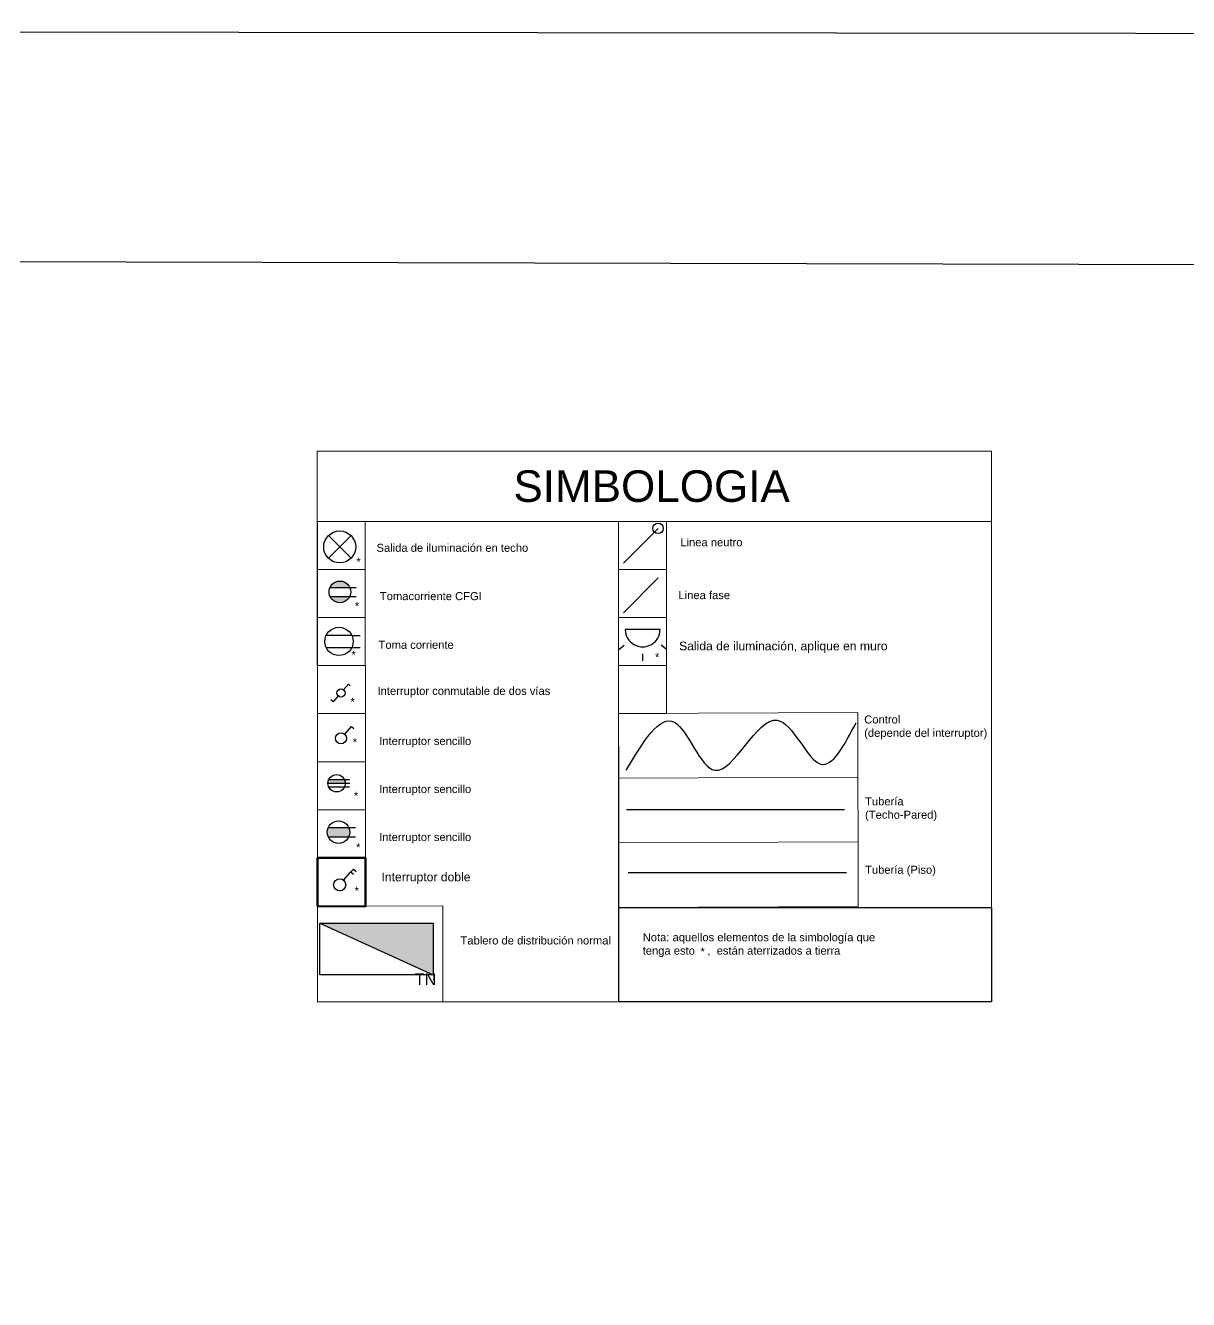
# Model space of a CAD drawing. Header units: metres. Extents: x 0 to 113, y -32 to 21.
# Drawn here: x 50.41 to 57.1, y 13.51 to 20.84 of the extents above; entities that cross this region are included whole.
import ezdxf

# ---------------------------------------------------------------- set-up
doc = ezdxf.new("R2010")
doc.units = ezdxf.units.M
doc.header["$LTSCALE"] = 0.5
doc.linetypes.add('ACAD_ISO02W100', pattern=[15, 12, -3])
for name, color, linetype in [('CONTROL', 24, 'ACAD_ISO02W100'), ('CUADRO', 7, 'Continuous'), ('CUADRO DE SIMBOLO', 7, 'Continuous'), ('ENCHUFES', 5, 'Continuous'), ('FASES', 7, 'Continuous'), ('LUMINARIA', 1, 'Continuous'), ('TABLERO', 7, 'Continuous'), ('TUBERIA-PISO', 7, 'ACAD_ISO02W100'), ('TUBERIA-TECHO-PARED', 7, 'Continuous')]:
    doc.layers.add(name, color=color, linetype=linetype)
doc.styles.get("Standard").update_dxf_attribs({"font": 'arial.ttf'})

# ---------------------------------------------------------------- blocks, each defined once
blk = doc.blocks.new('INTERRUPTOR')
at = {"layer": 'LUMINARIA'}
for p, q in [((0.0228, 0.0261), (0.0649, 0.0745)), ((0.0649, 0.0745), (0.0802, 0.0612))]:
    blk.add_line(p, q, dxfattribs=at)
blk.add_circle((0, 0), 0.0347, dxfattribs=at)
blk = doc.blocks.new('CONMUTABLE')
at = {"layer": 'LUMINARIA'}
for p, q in [((-0.067, -0.076), (-0.087, -0.059)), ((-0.023, -0.026), (-0.067, -0.076))]:
    blk.add_line(p, q, dxfattribs=at)
blk.add_lwpolyline([(0.023, 0.026), (0.065, 0.074), (0.08, 0.061)], dxfattribs=at)
blk.add_circle((0, 0), 0.0347, dxfattribs=at)
blk = doc.blocks.new('*U139')
at = {"layer": 'LUMINARIA'}
for q in [(-0.0707, 0.0707), (-0.0707, -0.0707), (0.0707, 0.0707), (0.0707, -0.0707)]:
    blk.add_line((0, 0), q, dxfattribs=at)
blk.add_circle((0, 0), 0.1, dxfattribs=at)
blk = doc.blocks.new('Tablero')
at = {"layer": 'TABLERO'}
h = blk.add_hatch(color=256, dxfattribs=at)
h.dxf.hatch_style = 1
h.paths.add_polyline_path([(-0.2621, 0.1197), (0.2621, -0.1197), (0.2621, 0.1197)])
blk.add_line((-0.2621, 0.1197), (0.2621, -0.1197), dxfattribs=at)
blk.add_lwpolyline([(0.2621, -0.1197), (-0.2621, -0.1197), (-0.2621, 0.1197), (0.2621, 0.1197)], close=True, dxfattribs=at)
blk = doc.blocks.new('Toma corriente CFGI 1 Fase')
at = {"layer": 'ENCHUFES', "lineweight": 40}
h = blk.add_hatch(color=256, dxfattribs=at)
h.dxf.hatch_style = 1
h.paths.add_polyline_path([(-0.0453, 0.0211), (0.0453, 0.0211, 0.63707)])
h.paths.add_polyline_path([(0.0453, -0.0211), (-0.0453, -0.0211, 0.63707)])
at = {"layer": 'ENCHUFES'}
for p, q in [((-0.0453, 0.0211), (0.0743, 0.0211)), ((-0.0453, -0.0211), (0.0743, -0.0211))]:
    blk.add_line(p, q, dxfattribs=at)
blk.add_circle((0, 0), 0.05, dxfattribs=at)
blk = doc.blocks.new('Tomacorriente')
at = {"layer": 'ENCHUFES'}
for p, q in [((0.0563, 0.0263), (-0.0563, 0.0263)), ((0.0563, 0.0263), (0.0923, 0.0263)), ((-0.0563, -0.0263), (0.0563, -0.0263)), ((0.0563, -0.0263), (0.0923, -0.0263))]:
    blk.add_line(p, q, dxfattribs=at)
blk.add_circle((0, 0), 0.0621, dxfattribs=at)
blk = doc.blocks.new('Tomacorriente de dos fases con neutro (208V)')
at = {"layer": 'ENCHUFES', "lineweight": 100}
h = blk.add_hatch(color=256, dxfattribs=at)
h.dxf.hatch_style = 1
h.paths.add_polyline_path([(0.0453, 0.0211), (-0.0453, 0.0211, 0.109518), (-0.05, 0), (0.05, 0, 0.109518)])
at = {"layer": 'ENCHUFES'}
for p, q in [((-0.05, 0), (0.0751, 0)), ((-0.0453, 0.0211), (0.0743, 0.0211)), ((-0.0453, -0.0211), (0.0743, -0.0211))]:
    blk.add_line(p, q, dxfattribs=at)
blk.add_circle((0, 0), 0.05, dxfattribs=at)
blk = doc.blocks.new('Tomacorriente de dos fases sin neutro (208v)')
at = {"layer": 'ENCHUFES'}
h = blk.add_hatch(color=256, dxfattribs=at)
h.dxf.hatch_style = 1
h.paths.add_polyline_path([(0.05, 0, 0.109518), (0.0453, 0.0211), (-0.0453, 0.0211, 0.109518), (-0.05, 0, 0.109518), (-0.0453, -0.0211), (0.0453, -0.0211, 0.109518)], flags=17)
h.paths.add_polyline_path([(0.0453, 0.0211), (-0.0453, 0.0211, 0.109518), (-0.05, 0, 0.109518), (-0.0453, -0.0211), (0.0453, -0.0211, 0.109518), (0.05, 0, 0.109518)], flags=17)
h = blk.add_hatch(color=256, dxfattribs=at)
h.dxf.hatch_style = 1
h.paths.add_polyline_path([(0.05, 0, 0.109518), (0.0453, 0.0211), (-0.0453, 0.0211, 0.109518), (-0.05, 0, 0.109518), (-0.0453, -0.0211), (0.0453, -0.0211, 0.109518)])
for p, q in [((-0.0453, 0.0211), (0.0743, 0.0211)), ((-0.0453, -0.0211), (0.0743, -0.0211))]:
    blk.add_line(p, q, dxfattribs=at)
blk.add_circle((0, 0), 0.05, dxfattribs=at)
blk = doc.blocks.new('FASE NEUTRO')
at = {"layer": 'FASES', "ltscale": 0.5}
h = blk.add_hatch(dxfattribs=at)
h.set_pattern_fill('ANGLE', color=256)
h.set_pattern_definition([(0, (0, 0), (0, 6.985), [5.08, -1.905]), (90, (0, 0), (-6.985, 4e-16), [5.08, -1.905])])
h.paths.add_polyline_path([(0.07, 0.1, 1), (0.13, 0.1, 1)])
blk.add_lwpolyline([(-0.1, -0.1), (0.1, 0.1)], dxfattribs=at)
blk.add_circle((0.1, 0.1), 0.03, dxfattribs=at)
blk = doc.blocks.new('FASE')
at = {"layer": 'FASES', "ltscale": 0.5}
blk.add_line((-0.1, -0.1), (0.1, 0.1), dxfattribs=at)
blk = doc.blocks.new('Salida iluminacion. aplique muro')
at = {"layer": 'LUMINARIA'}
for p, q in [((0, 0.1), (0, -0.1)), ((0.1157, 0.1379), (0.09, 0.1072)), ((0.18, 0), (0.14, 0)), ((0.1157, -0.1379), (0.09, -0.1072))]:
    blk.add_line(p, q, dxfattribs=at)
blk.add_arc((0, 0), 0.1, 270, 90, dxfattribs=at)

msp = doc.modelspace()

# ---------------------------------------------------------------- linework, layer by layer
at = {"layer": 'CONTROL'}
msp.add_spline([(53.8645, 16.559), (54.1419, 16.8352), (54.3749, 16.559), (54.7335, 16.8469), (54.9829, 16.5945), (55.187, 16.8319)], degree=3, dxfattribs=at)
at = {"layer": 'CUADRO'}
for points in [[(17.2262, 20.8448), (60.2354, 20.7976), (60.2354, -0.8382), (17.2262, -0.791)], [(40.0202, 19.5112), (59.6012, 19.464), (59.6012, -0.0475), (40.0202, -0.0003)]]:
    msp.add_lwpolyline(points, close=True, dxfattribs=at)
at = {"layer": 'CUADRO DE SIMBOLO', "lineweight": 20}
for points in [[(52.0868, 18.3951), (55.9662, 18.3951), (55.9662, 17.9902), (52.0868, 17.9902)], [(52.0868, 17.9902), (52.3632, 17.9902), (52.3632, 17.7138), (52.0868, 17.7138)], [(52.0872, 17.9902), (53.8203, 17.9902), (53.8203, 15.2263), (52.0872, 15.2263)], [(53.8203, 17.9902), (54.0967, 17.9902), (54.0967, 17.7138), (53.8203, 17.7138)], [(53.8203, 17.9902), (55.9662, 17.9902), (55.9662, 15.2263), (53.8203, 15.2263)], [(52.0868, 17.7138), (52.3632, 17.7138), (52.3632, 17.4374), (52.0868, 17.4374)], [(53.8203, 17.7138), (54.0967, 17.7138), (54.0967, 17.4374), (53.8203, 17.4374)], [(52.0868, 17.4374), (52.3632, 17.4374), (52.3632, 17.161), (52.0868, 17.161)], [(53.8203, 17.4374), (54.0967, 17.4374), (54.0967, 17.161), (53.8203, 17.161)], [(52.0872, 17.161), (52.3636, 17.161), (52.3636, 16.8846), (52.0872, 16.8846)], [(53.8203, 17.161), (54.0967, 17.161), (54.0967, 16.8846), (53.8203, 16.8846)], [(52.0872, 16.8846), (52.3636, 16.8846), (52.3636, 16.6082), (52.0872, 16.6082)], [(53.8203, 16.8846), (55.1973, 16.8904), (55.1981, 16.5185), (53.8211, 16.5127)], [(52.0872, 16.6082), (52.3636, 16.6082), (52.3636, 16.3318), (52.0872, 16.3318)], [(53.8211, 16.5127), (55.1981, 16.5185), (55.1989, 16.1466), (53.8219, 16.1407)], [(52.0872, 16.3318), (52.3636, 16.3318), (52.3636, 16.0554), (52.0872, 16.0554)], [(53.8219, 16.1407), (55.1989, 16.1466), (55.1997, 15.7746), (53.8227, 15.7688)], [(52.0872, 15.7775), (52.8089, 15.779), (52.8101, 15.2262), (52.0872, 15.2247)], [(52.0872, 15.7775), (52.8089, 15.779), (52.8089, 15.2262), (52.0872, 15.2247)]]:
    msp.add_lwpolyline(points, close=True, dxfattribs=at)
at = {"layer": 'CUADRO DE SIMBOLO', "lineweight": 100}
msp.add_lwpolyline([(52.0872, 16.0554), (52.3636, 16.0554), (52.3635, 15.7753), (52.0872, 15.7775)], close=True, dxfattribs=at)
at = {"layer": 'CUADRO DE SIMBOLO', "ltscale": 0.5}
msp.add_lwpolyline([(53.8227, 15.7688), (55.9662, 15.7688), (55.9662, 15.2263), (53.8227, 15.2263)], close=True, dxfattribs=at)
at = {"layer": 'LUMINARIA', "ltscale": 0.5}
for p, q in [((52.2805, 15.9739), (52.2944, 15.9898)), ((52.2944, 15.9898), (52.3108, 15.9764))]:
    msp.add_line(p, q, dxfattribs=at)
at = {"layer": 'TUBERIA-PISO'}
msp.add_line((53.8766, 15.9696), (55.1312, 15.9696), dxfattribs=at)
at = {"layer": 'TUBERIA-TECHO-PARED'}
msp.add_lwpolyline([(53.8665, 16.3336), (55.1212, 16.3336)], dxfattribs=at)

# ---------------------------------------------------------------- block references
at = {"layer": 'CUADRO DE SIMBOLO', "xscale": 0.9212998080187064, "yscale": 0.9212998080187064, "zscale": 0.9212998080187064}
msp.add_blockref('*U139', (52.2156, 17.8439), dxfattribs=at)
at = {"layer": 'CUADRO DE SIMBOLO', "lineweight": 20, "xscale": 0.6748807551529334, "yscale": 0.6748807551529334, "zscale": 0.6748807551529334}
msp.add_blockref('CONMUTABLE', (52.2229, 17.0038), dxfattribs=at)
at = {"layer": 'CUADRO DE SIMBOLO', "lineweight": 100, "xscale": 0.9212998080187064, "yscale": 0.9212998080187064, "zscale": 0.9212998080187064}
msp.add_blockref('INTERRUPTOR', (52.2235, 16.7424), dxfattribs=at)
at = {"layer": 'ENCHUFES'}
for name, p, xscale, yscale, zscale in [('Toma corriente CFGI 1 Fase', (52.2169, 17.5849), 1.253129811695345, 1.253129811695345, 1.253129811695345), ('Tomacorriente', (52.2116, 17.3003), 1.313023706402561, 1.313023706402561, 1.313023706402561), ('Tomacorriente de dos fases sin neutro (208v)', (52.2091, 16.2029, 2.51), 1.302395928433255, 1.302395928433255, 1.302395928433255)]:
    msp.add_blockref(name, p, dxfattribs=dict(at, xscale=xscale, yscale=yscale, zscale=zscale))
msp.add_blockref('Tomacorriente de dos fases con neutro (208V)', (52.1981, 16.4841), dxfattribs=at)
at = {"layer": 'FASES', "ltscale": 0.5}
for name, p in [('FASE NEUTRO', (53.9479, 17.851)), ('FASE', (53.9483, 17.5656))]:
    msp.add_blockref(name, p, dxfattribs=at)
at = {"layer": 'LUMINARIA', "lineweight": 100, "rotation": 269.999999999999}
msp.add_blockref('Salida iluminacion. aplique muro', (53.9592, 17.3687), dxfattribs=at)
at = {"layer": 'LUMINARIA'}
msp.add_blockref('INTERRUPTOR', (52.2156, 15.8994), dxfattribs=at)
at = {"layer": 'TABLERO', "xscale": 1.244900427651544, "yscale": 1.244900427651544, "zscale": 1.244900427651544}
msp.add_blockref('Tablero', (52.4268, 15.5297), dxfattribs=at)

# ---------------------------------------------------------------- texts
at = {"layer": 'CUADRO DE SIMBOLO', "lineweight": 100, "attachment_point": 1}
for s, width, gutter_width, insert, char_height in [('\\pxt18;SIMBOLOGIA', 1.813936, 45.336, (53.2153, 18.2847), 0.181344), ('\\pxt18;Linea neutro ', 1.226382, 11.5162, (54.1758, 17.8939), 0.046065), ('Salida de iluminación en techo', 0.948274, 11.5162, (52.4276, 17.8621), 0.046065), ('\\pxt18;Tomacorriente CFGI', 1.226382, 11.5162, (52.447, 17.5839), 0.046065), ('\\pxt18;Linea fase', 1.226382, 11.5162, (54.1652, 17.5897), 0.046065), ('\\pxt18;Toma corriente', 1.226382, 11.5162, (52.4393, 17.3038), 0.046065), ('Salida de iluminación, aplique en muro', 1.236384, 12.5, (54.1686, 17.2991), 0.05), ('\\pxt18;Interruptor conmutable de dos vías', 1.226382, 11.5162, (52.4333, 17.0386), 0.046065), ('Control \\P(depende del interruptor)', 0.969462, 11.5162, (55.2339, 16.8741), 0.046065), ('Interruptor sencillo', 0.571553, 11.5162, (52.443, 16.7503), 0.046065), ('Interruptor sencillo', 0.571553, 11.5162, (52.443, 16.4739), 0.046065), ('Tubería\\P(Techo-Pared)', 0.969462, 11.5162, (55.2388, 16.403), 0.046065), ('Interruptor sencillo', 0.571553, 11.5162, (52.443, 16.1975), 0.046065), ('Tubería (Piso)', 0.969462, 11.5162, (55.2388, 16.0093), 0.046065), ('Interruptor doble', 0.620377, 12.5, (52.456, 15.9699), 0.05), ('Tablero de distribución normal', 0.823783, 11.5162, (52.9109, 15.6023), 0.046065)]:
    msp.add_mtext_dynamic_manual_height_columns(s, width=width, gutter_width=gutter_width, heights=[0], dxfattribs=dict(at, insert=insert, char_height=char_height))
at = {"layer": 'CUADRO DE SIMBOLO', "ltscale": 0.5, "attachment_point": 1}
for s, width, insert, char_height in [('*', 0.062421, (52.3116, 17.7819), 0.0461), ('*', 0.062421, (52.3035, 17.5267), 0.0461), ('*', 0.062421, (52.2833, 17.2466), 0.0461), ('*', 0.062421, (54.03, 17.233), 0.0461), ('*', 0.062421, (52.2772, 16.9757), 0.0461), ('*', 0.062421, (52.2904, 16.7434), 0.0461), ('*', 0.062421, (52.2975, 16.435), 0.0461), ('*', 0.062421, (52.3097, 16.1389), 0.0461), ('*', 0.062421, (52.3015, 15.8882), 0.0461), ('Nota: aquellos elementos de la simbología que tenga esto    ,  están aterrizados a tierra', 1.418788, (53.9593, 15.6208), 0.046067), ('*', 0.062421, (54.2916, 15.5389), 0.0461)]:
    msp.add_mtext_dynamic_manual_height_columns(s, width=width, gutter_width=0.5916, heights=[0], dxfattribs=dict(at, insert=insert, char_height=char_height))
at = {"layer": 'TABLERO', "insert": (52.6471, 15.3903), "char_height": 0.06644, "attachment_point": 1}
msp.add_mtext_dynamic_manual_height_columns('TN', width=0.055699, gutter_width=4.1526, heights=[0], dxfattribs=at)

doc.saveas('drawing.dxf')
